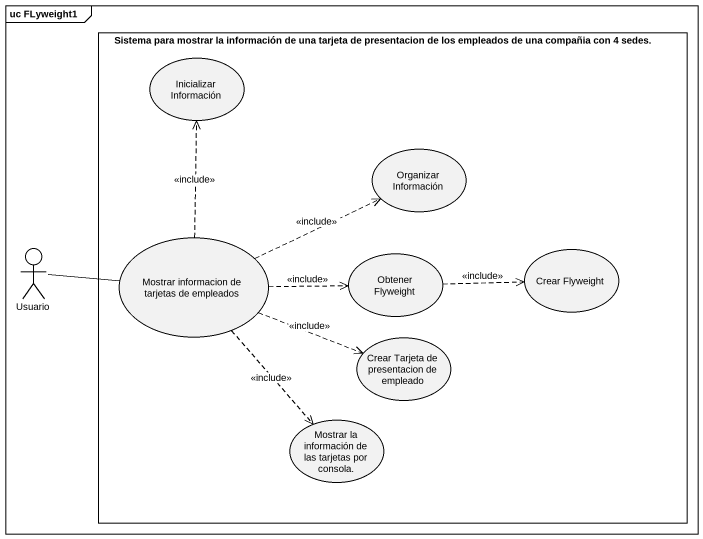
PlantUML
@startuml
mainframe uc FLyweight1
rectangle "Sistema para mostrar la información de una tarjeta de presentacion de los empleados de una compañia con 4 sedes." as Sistema_para_mostrar_la {
  usecase "Inicializar Información" as Inicializar_Información
  usecase "Organizar Información" as Organizar_Información
  usecase "Mostrar informacion de tarjetas de empleados" as Mostrar_informacion_de
  usecase "Obtener Flyweight" as Obtener_Flyweight
  usecase "Crear Flyweight" as Crear_Flyweight
  usecase "Crear Tarjeta de presentacion de empleado" as Crear_Tarjeta_de
  usecase "Mostrar la información de las tarjetas por consola." as Mostrar_la_información_de
}
actor Usuario
Usuario -right- Mostrar_informacion_de
Mostrar_informacion_de .up.> Inicializar_Información : <<include>>
Mostrar_informacion_de .right.> Organizar_Información : <<include>>
Mostrar_informacion_de .right.> Obtener_Flyweight : <<include>>
Mostrar_informacion_de .right.> Crear_Tarjeta_de : <<include>>
Mostrar_informacion_de ..> Mostrar_la_información_de : <<include>>
Obtener_Flyweight .right.> Crear_Flyweight : <<include>>
@enduml
